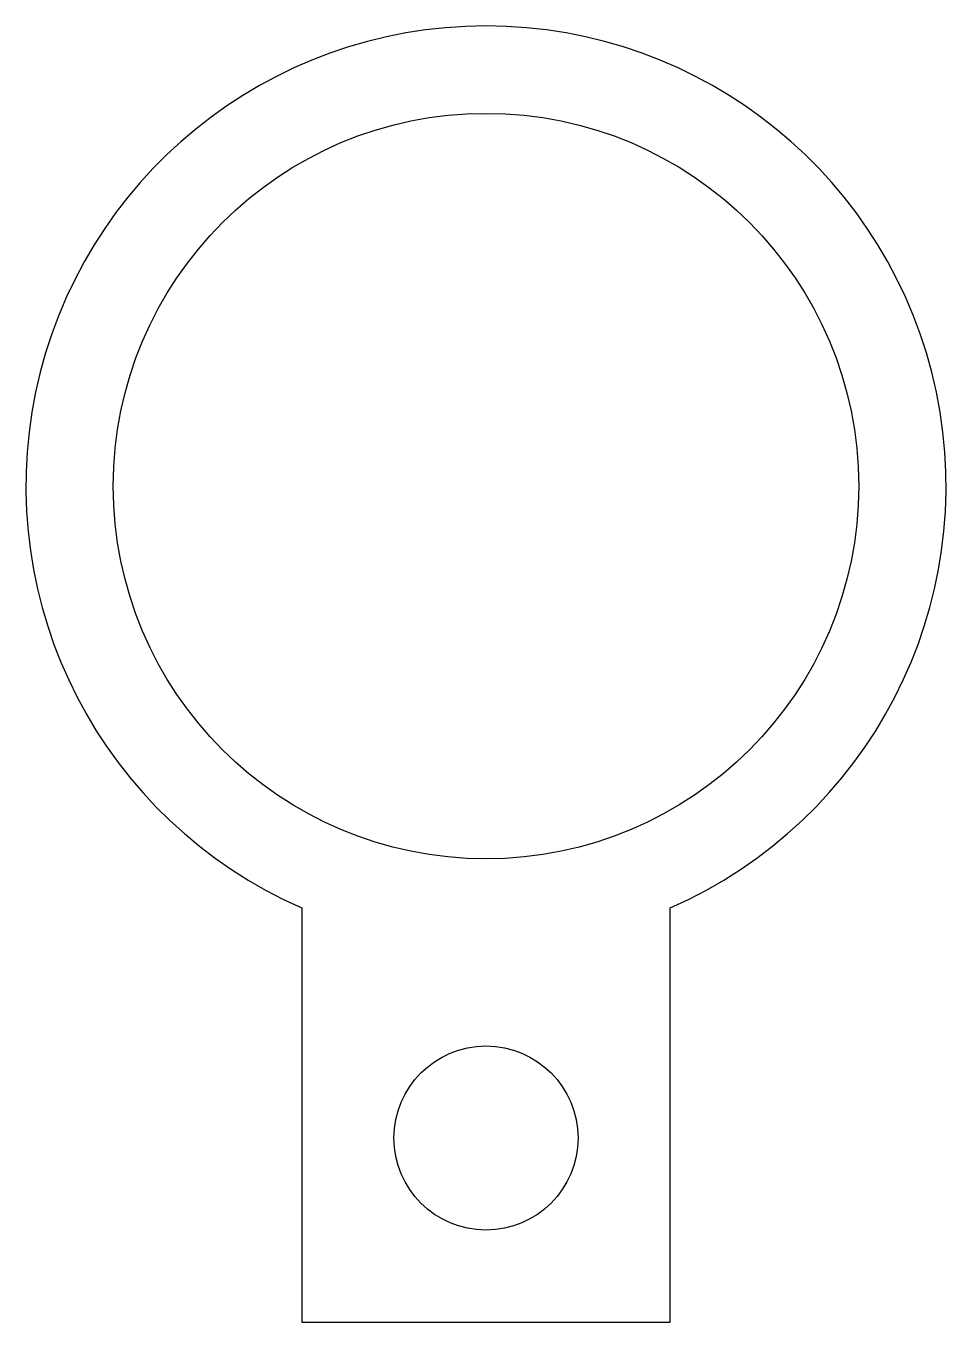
# Model space of a CAD drawing. Header units: millimetres. Extents: x -5 to 5, y -9.1 to 5.
import ezdxf

# ---------------------------------------------------------------- set-up
doc = ezdxf.new("R2010")
doc.units = ezdxf.units.MM

msp = doc.modelspace()

# ---------------------------------------------------------------- linework, layer by layer
at = {"color": 7, "linetype": 'Continuous', "lineweight": 25}
for p, q in [((-2, -4.583), (-2, -9.083)), ((2, -9.083), (2, -4.583)), ((-2, -9.083), (2, -9.083))]:
    msp.add_line(p, q, dxfattribs=at)
for centre, radius in [((0, 0), 4.05), ((0, -7.083), 1)]:
    msp.add_circle(centre, radius, dxfattribs=at)
msp.add_arc((0, 0), 5, 293.5782, 246.4218, dxfattribs=at)

doc.saveas('drawing.dxf')
